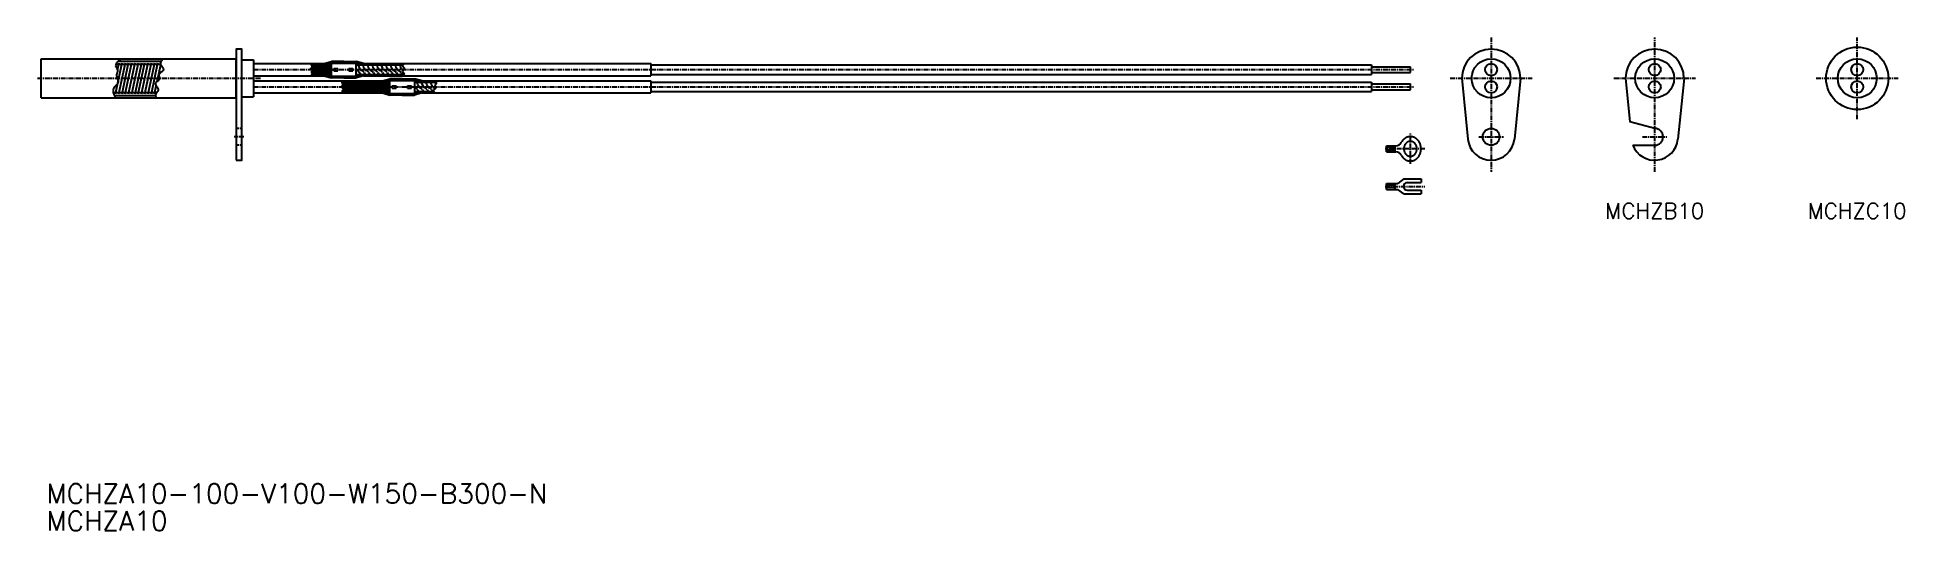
# Model space of a CAD drawing. Extents: x 13 to 492, y 73 to 199.
import ezdxf
from ezdxf.enums import TextEntityAlignment as Align

# ---------------------------------------------------------------- set-up
doc = ezdxf.new("R2010")
doc.units = 0
doc.linetypes.add('CENTER', pattern=[2, 1.25, -0.25, 0.25, -0.25])
doc.linetypes.add('DASHED', pattern=[0.75, 0.5, -0.25])
doc.layers.get('0').update_dxf_attribs({"linetype": 'CONTINUOUS'})
doc.layers.add('CENTER', color=1, linetype='CENTER')
doc.styles.get("Standard").update_dxf_attribs({"font": 'txt.shx', "bigfont": 'extfont.shx'})

msp = doc.modelspace()

# ---------------------------------------------------------------- linework, layer by layer
at = {"color": 7, "linetype": 'CONTINUOUS'}
for p, q in [((13.99, 183.52), (13.99, 193.52)), ((13.99, 193.52), (63.99, 193.52)), ((63.99, 183.52), (63.99, 193.52)), ((63.99, 184.52), (63.99, 192.52)), ((65.49, 193.29), (68.49, 193.29)), ((68.49, 193.29), (68.49, 183.75)), ((68.49, 192.28), (86.56, 192.28)), ((86.56, 192.28), (88.49, 192.83)), ((91.65, 192.83), (88.49, 192.83)), ((91.65, 192.83), (94.81, 192.83)), ((96.73, 192.28), (94.81, 192.83)), ((96.73, 192.28), (99.83, 192.28)), ((96.73, 192.28), (170.49, 192.28)), ((170.49, 192.28), (170.49, 189.2)), ((170.49, 191.94), (355.49, 191.94)), ((355.49, 191.94), (355.49, 189.53)), ((68.49, 189.2), (86.56, 189.2)), ((68.49, 187.84), (101.56, 187.84)), ((86.56, 189.2), (88.49, 188.65)), ((91.65, 188.65), (88.49, 188.65)), ((91.65, 188.65), (94.81, 188.65)), ((96.73, 189.2), (94.81, 188.65)), ((96.73, 189.2), (101.32, 189.2)), ((96.73, 189.2), (170.49, 189.2)), ((101.56, 187.84), (103.49, 188.39)), ((106.65, 188.39), (103.49, 188.39)), ((106.65, 188.39), (109.81, 188.39)), ((111.73, 187.84), (109.81, 188.39)), ((111.73, 187.84), (112.75, 187.84)), ((111.73, 187.84), (170.49, 187.84)), ((170.49, 189.53), (355.49, 189.53)), ((170.49, 187.84), (170.49, 184.76)), ((170.49, 187.51), (355.49, 187.51)), ((355.49, 191.5), (365.49, 191.5)), ((355.49, 189.97), (365.49, 189.97)), ((355.49, 187.51), (355.49, 185.1)), ((355.49, 187.07), (365.49, 187.07)), ((365.49, 189.97), (365.49, 191.5)), ((365.49, 185.54), (365.49, 187.07)), ((378.71, 188.52), (380.24, 172.92)), ((393.71, 188.52), (392.18, 172.92)), ((420.68, 188.52), (421.79, 177.39)), ((435.75, 188.52), (434.18, 172.92)), ((13.99, 183.52), (63.99, 183.52)), ((65.49, 183.75), (68.49, 183.75)), ((68.49, 184.76), (101.56, 184.76)), ((101.56, 184.76), (103.49, 184.21)), ((106.65, 184.21), (103.49, 184.21)), ((106.65, 184.21), (109.81, 184.21)), ((111.73, 184.76), (109.81, 184.21)), ((111.73, 184.76), (112.33, 184.76)), ((111.73, 184.76), (170.49, 184.76)), ((170.49, 185.1), (355.49, 185.1)), ((355.49, 185.54), (365.49, 185.54)), ((428.21, 175.67), (421.79, 177.39)), ((359.39, 169.67), (359.39, 171.2)), ((359.39, 171.2), (361.78, 171.2)), ((361.45, 170.76), (359.39, 170.76)), ((361.45, 170.11), (359.39, 170.11)), ((359.39, 169.67), (361.78, 169.67)), ((361.45, 171.2), (361.45, 169.67)), ((363.15, 172.09), (363.25, 172.25)), ((363.15, 168.79), (363.25, 168.62)), ((422.61, 171.37), (428.21, 171.37)), ((359.39, 161.57), (362.24, 161.57)), ((359.39, 160.04), (359.39, 161.57)), ((361.45, 161.12), (359.39, 161.12)), ((361.45, 160.48), (359.39, 160.48)), ((359.39, 160.04), (362.24, 160.04)), ((361.45, 161.57), (361.45, 160.04)), ((363.81, 162.73), (362.24, 161.57)), ((363.81, 158.88), (362.24, 160.04)), ((363.81, 162.73), (368.22, 162.73)), ((363.81, 158.88), (368.22, 158.88)), ((364.67, 161.78), (368.22, 161.78)), ((364.67, 159.83), (368.22, 159.83)), ((368.22, 162.73), (368.22, 161.78)), ((368.22, 159.83), (368.22, 158.88))]:
    msp.add_line(p, q, dxfattribs=at)
at = {"color": 3, "linetype": 'CONTINUOUS'}
for p, q in [((33.06, 184.56), (34.76, 192.53)), ((33.1, 191.92), (33.09, 191.74)), ((33.14, 192.1), (33.1, 191.92)), ((33.23, 192.27), (33.14, 192.1)), ((33.16, 192.14), (44.62, 192.14)), ((33.34, 192.45), (33.23, 192.27)), ((33.49, 192.63), (33.34, 192.45)), ((33.65, 192.81), (33.49, 192.63)), ((33.58, 190.69), (33.97, 192.53)), ((33.83, 192.98), (33.65, 192.81)), ((34.01, 193.16), (33.83, 192.98)), ((33.83, 192.95), (44.77, 192.95)), ((33.89, 184.53), (35.6, 192.53)), ((34.21, 193.34), (34.01, 193.16)), ((34.21, 193.34), (34.41, 193.52)), ((34.73, 184.53), (36.43, 192.53)), ((35.56, 184.53), (37.27, 192.53)), ((36.41, 184.57), (38.11, 192.53)), ((37.23, 184.53), (38.94, 192.53)), ((38.07, 184.53), (39.78, 192.53)), ((38.9, 184.52), (40.61, 192.53)), ((39.74, 184.53), (41.45, 192.53)), ((40.58, 184.54), (42.28, 192.53)), ((41.41, 184.53), (43.12, 192.53)), ((42.25, 184.53), (43.96, 192.53)), ((43.76, 187.71), (44.67, 191.98)), ((44.59, 192.48), (44.58, 192.36)), ((44.58, 192.36), (44.59, 192.23)), ((44.61, 192.6), (44.59, 192.48)), ((44.59, 192.23), (44.64, 192.06)), ((44.65, 192.72), (44.61, 192.6)), ((44.64, 192.06), (44.72, 191.89)), ((44.71, 192.84), (44.65, 192.72)), ((44.77, 192.96), (44.71, 192.84)), ((44.72, 191.89), (44.82, 191.71)), ((44.85, 193.08), (44.77, 192.96)), ((44.77, 192.95), (44.77, 192.95)), ((44.93, 193.2), (44.85, 193.08)), ((45.02, 193.32), (44.93, 193.2)), ((45.1, 193.44), (45.02, 193.32)), ((45.1, 193.44), (45.16, 193.52)), ((83.3, 191.94), (88.51, 191.94)), ((83.5, 192.22), (83.56, 192.28)), ((86.91, 191.94), (88.51, 192.4)), ((88.51, 192.4), (94.78, 192.4)), ((88.51, 190.74), (88.51, 192.4)), ((96.38, 191.94), (94.78, 192.4)), ((94.78, 192.4), (94.78, 189.08)), ((94.78, 191.94), (106.84, 191.94)), ((95.55, 191.74), (95.2, 191.94)), ((96.73, 191.74), (96.38, 191.94)), ((97.91, 191.74), (97.56, 191.94)), ((99.1, 191.74), (98.74, 191.94)), ((100.28, 191.74), (99.93, 191.94)), ((101.46, 191.74), (101.11, 191.94)), ((102.64, 191.74), (102.29, 191.94)), ((103.82, 191.74), (103.47, 191.94)), ((105, 191.74), (104.65, 191.94)), ((106.19, 191.74), (105.83, 191.94)), ((107.1, 192.17), (107.24, 192.28)), ((33.09, 191.74), (33.13, 191.56)), ((33.13, 191.56), (33.16, 191.48)), ((33.16, 191.48), (33.21, 191.4)), ((33.21, 191.4), (33.25, 191.32)), ((33.25, 191.32), (33.31, 191.24)), ((33.44, 187), (33.3, 186.85)), ((33.31, 191.24), (33.36, 191.16)), ((33.34, 189.54), (33.32, 189.4)), ((33.32, 189.4), (33.32, 189.2)), ((33.32, 189.2), (33.35, 189)), ((33.37, 189.68), (33.34, 189.54)), ((33.35, 189), (33.4, 188.8)), ((33.36, 191.16), (33.41, 191.07)), ((33.41, 189.82), (33.37, 189.68)), ((33.4, 188.8), (33.46, 188.61)), ((33.41, 191.07), (33.46, 190.99)), ((33.45, 189.95), (33.41, 189.82)), ((33.56, 187.16), (33.44, 187)), ((33.5, 190.09), (33.45, 189.95)), ((33.46, 190.99), (33.51, 190.91)), ((33.46, 188.61), (33.53, 188.41)), ((33.54, 190.22), (33.5, 190.09)), ((33.51, 190.91), (33.55, 190.82)), ((33.53, 188.41), (33.6, 188.22)), ((33.57, 190.35), (33.54, 190.22)), ((33.55, 190.82), (33.57, 190.74)), ((33.65, 187.33), (33.56, 187.16)), ((33.57, 190.74), (33.59, 190.61)), ((33.59, 190.48), (33.57, 190.35)), ((33.59, 190.61), (33.59, 190.48)), ((33.6, 188.22), (33.66, 188.03)), ((33.7, 187.5), (33.65, 187.33)), ((33.66, 188.03), (33.7, 187.85)), ((33.7, 187.85), (33.71, 187.67)), ((33.71, 187.67), (33.7, 187.5)), ((43.3, 187.22), (43.29, 187.07)), ((43.29, 187.07), (43.33, 186.92)), ((43.35, 187.32), (43.3, 187.22)), ((43.43, 187.42), (43.35, 187.32)), ((43.52, 187.52), (43.43, 187.42)), ((43.64, 187.62), (43.52, 187.52)), ((43.76, 187.71), (43.64, 187.62)), ((43.88, 187.81), (43.76, 187.71)), ((44, 187.91), (43.88, 187.81)), ((44.11, 188.01), (44, 187.91)), ((44.19, 188.13), (44.11, 188.01)), ((44.2, 189.41), (44.19, 189.29)), ((44.19, 189.29), (44.2, 189.16)), ((44.26, 188.25), (44.19, 188.13)), ((44.23, 189.53), (44.2, 189.41)), ((44.2, 189.16), (44.22, 189.03)), ((44.22, 189.03), (44.24, 188.89)), ((44.3, 189.66), (44.23, 189.53)), ((44.24, 188.89), (44.27, 188.75)), ((44.29, 188.36), (44.26, 188.25)), ((44.27, 188.75), (44.29, 188.62)), ((44.29, 188.62), (44.29, 188.49)), ((44.29, 188.49), (44.29, 188.36)), ((44.4, 189.78), (44.3, 189.66)), ((44.52, 189.89), (44.4, 189.78)), ((44.66, 190), (44.52, 189.89)), ((44.8, 190.1), (44.66, 190)), ((44.94, 190.2), (44.8, 190.1)), ((44.82, 191.71), (44.94, 191.54)), ((44.94, 191.54), (45.05, 191.37)), ((45.07, 190.3), (44.94, 190.2)), ((45.05, 191.37), (45.16, 191.21)), ((45.19, 190.4), (45.07, 190.3)), ((45.16, 191.21), (45.26, 191.05)), ((45.28, 190.5), (45.19, 190.4)), ((45.26, 191.05), (45.32, 190.89)), ((45.34, 190.61), (45.28, 190.5)), ((45.32, 190.89), (45.35, 190.75)), ((45.35, 190.75), (45.34, 190.61)), ((83.14, 189.2), (83.18, 189.22)), ((83.3, 190.81), (83.23, 191.11)), ((83.4, 191.69), (88.51, 191.69)), ((83.54, 189.78), (83.42, 190.26)), ((83.8, 189.78), (83.43, 191.36)), ((83.51, 189.78), (88.51, 189.78)), ((83.53, 189.53), (88.51, 189.53)), ((84.07, 189.78), (83.63, 191.69)), ((84.34, 189.78), (83.89, 191.69)), ((84.61, 189.78), (84.16, 191.69)), ((84.88, 189.78), (84.43, 191.69)), ((85.15, 189.78), (84.71, 191.69)), ((85.43, 189.78), (84.98, 191.69)), ((85.7, 189.78), (85.26, 191.69)), ((85.98, 189.78), (85.53, 191.69)), ((86.25, 189.78), (85.81, 191.69)), ((86.53, 189.78), (86.08, 191.69)), ((86.8, 189.78), (86.36, 191.69)), ((87.08, 189.78), (86.63, 191.69)), ((87.36, 189.78), (86.91, 191.69)), ((86.91, 189.53), (88.51, 189.08)), ((87.63, 189.78), (87.19, 191.69)), ((87.91, 189.78), (87.46, 191.69)), ((88.18, 189.78), (87.74, 191.69)), ((88.46, 189.78), (88.01, 191.69)), ((88.51, 190.74), (88.29, 191.69)), ((88.51, 189.08), (88.51, 190.74)), ((88.51, 189.08), (94.78, 189.08)), ((89.11, 191.04), (90.14, 191.04)), ((89.11, 190.74), (89.11, 191.04)), ((89.11, 190.44), (89.11, 190.74)), ((89.11, 190.44), (90.14, 190.44)), ((90.14, 190.74), (90.14, 191.04)), ((90.14, 190.44), (90.14, 190.74)), ((91.22, 187.51), (103.51, 187.51)), ((91.23, 187.26), (103.51, 187.26)), ((91.77, 185.35), (91.32, 187.26)), ((91.56, 187.78), (91.67, 187.84)), ((92.03, 185.35), (91.59, 187.26)), ((92.3, 185.35), (91.86, 187.26)), ((92.57, 185.35), (92.12, 187.26)), ((92.84, 185.35), (92.39, 187.26)), ((93.11, 185.35), (92.67, 187.26)), ((93.39, 185.35), (92.94, 187.26)), ((92.99, 191.04), (94.02, 191.04)), ((92.99, 190.74), (92.99, 191.04)), ((92.99, 190.44), (92.99, 190.74)), ((92.99, 190.44), (94.02, 190.44)), ((93.67, 185.35), (93.22, 187.26)), ((93.94, 185.35), (93.49, 187.26)), ((94.22, 185.35), (93.77, 187.26)), ((94.02, 190.74), (94.02, 191.04)), ((94.02, 190.44), (94.02, 190.74)), ((94.49, 185.35), (94.05, 187.26)), ((94.77, 185.35), (94.32, 187.26)), ((95.04, 185.35), (94.6, 187.26)), ((94.78, 190.93), (94.87, 190.59)), ((96.38, 189.53), (94.78, 189.08)), ((94.78, 189.53), (107.09, 189.53)), ((94.87, 190.59), (95.15, 190.52)), ((95.32, 185.35), (94.87, 187.26)), ((95.15, 190.52), (95.88, 191.04)), ((96, 189.53), (95.15, 190.52)), ((95.59, 185.35), (95.15, 187.26)), ((95.87, 185.35), (95.42, 187.26)), ((95.66, 191.25), (95.55, 191.74)), ((95.97, 190.93), (95.66, 191.25)), ((96.15, 185.35), (95.7, 187.26)), ((95.96, 190.93), (96.06, 190.59)), ((96.42, 185.35), (95.97, 187.26)), ((96.06, 190.59), (96.33, 190.52)), ((96.7, 185.35), (96.25, 187.26)), ((96.33, 190.52), (97.06, 191.04)), ((96.9, 189.98), (96.36, 190.54)), ((97, 185.35), (96.55, 187.26)), ((96.84, 191.25), (96.73, 191.74)), ((97.27, 185.35), (96.82, 187.26)), ((97.15, 190.93), (96.84, 191.25)), ((96.9, 189.98), (97.1, 189.6)), ((97.04, 189.53), (97.1, 189.6)), ((97.18, 189.53), (97.06, 189.67)), ((97.55, 185.35), (97.1, 187.26)), ((97.15, 190.93), (97.24, 190.59)), ((97.24, 190.59), (97.51, 190.52)), ((97.82, 185.35), (97.38, 187.26)), ((97.51, 190.52), (98.24, 191.04)), ((98.08, 189.98), (97.54, 190.54)), ((98.1, 185.35), (97.65, 187.26)), ((98.02, 191.25), (97.91, 191.74)), ((98.37, 185.35), (97.93, 187.26)), ((98.33, 190.93), (98.02, 191.25)), ((98.08, 189.98), (98.28, 189.6)), ((98.65, 185.35), (98.2, 187.26)), ((98.22, 189.53), (98.28, 189.6)), ((98.36, 189.53), (98.24, 189.67)), ((98.33, 190.93), (98.42, 190.59)), ((98.42, 190.59), (98.7, 190.52)), ((98.92, 185.35), (98.48, 187.26)), ((98.7, 190.52), (99.42, 191.04)), ((99.26, 189.98), (98.72, 190.54)), ((99.2, 185.35), (98.75, 187.26)), ((99.48, 185.35), (99.03, 187.26)), ((99.2, 191.25), (99.1, 191.74)), ((99.51, 190.93), (99.2, 191.25)), ((99.26, 189.98), (99.46, 189.6)), ((99.75, 185.35), (99.3, 187.26)), ((99.4, 189.53), (99.46, 189.6)), ((99.54, 189.53), (99.42, 189.67)), ((99.51, 190.93), (99.6, 190.59)), ((100.03, 185.35), (99.58, 187.26)), ((99.6, 190.59), (99.88, 190.52)), ((100.3, 185.35), (99.86, 187.26)), ((99.88, 190.52), (100.6, 191.04)), ((100.44, 189.98), (99.9, 190.54)), ((100.58, 185.35), (100.13, 187.26)), ((100.38, 191.25), (100.28, 191.74)), ((100.7, 190.93), (100.38, 191.25)), ((100.85, 185.35), (100.41, 187.26)), ((100.44, 189.98), (100.64, 189.6)), ((100.58, 189.53), (100.64, 189.6)), ((100.72, 189.53), (100.6, 189.67)), ((101.13, 185.35), (100.68, 187.26)), ((100.69, 190.93), (100.78, 190.59)), ((100.78, 190.59), (101.06, 190.52)), ((101.4, 185.35), (100.96, 187.26)), ((101.06, 190.52), (101.79, 191.04)), ((101.63, 189.98), (101.08, 190.54)), ((101.68, 185.35), (101.23, 187.26)), ((101.57, 191.25), (101.46, 191.74)), ((101.96, 185.35), (101.51, 187.26)), ((101.88, 190.93), (101.57, 191.25)), ((101.63, 189.98), (101.83, 189.6)), ((101.76, 189.53), (101.83, 189.6)), ((102.23, 185.35), (101.78, 187.26)), ((101.91, 189.53), (101.79, 189.67)), ((101.87, 190.93), (101.97, 190.59)), ((101.91, 187.51), (103.51, 187.96)), ((101.97, 190.59), (102.24, 190.52)), ((102.51, 185.35), (102.06, 187.26)), ((102.24, 190.52), (102.97, 191.04)), ((102.81, 189.98), (102.27, 190.54)), ((102.78, 185.35), (102.34, 187.26)), ((103.06, 185.35), (102.61, 187.26)), ((102.75, 191.25), (102.64, 191.74)), ((103.06, 190.93), (102.75, 191.25)), ((102.81, 189.98), (103.01, 189.6)), ((103.33, 185.35), (102.89, 187.26)), ((102.94, 189.53), (103.01, 189.6)), ((103.09, 189.53), (102.97, 189.67)), ((103.05, 190.93), (103.15, 190.59)), ((103.15, 190.59), (103.42, 190.52)), ((103.51, 185.77), (103.16, 187.26)), ((103.42, 190.52), (104.15, 191.04)), ((103.51, 186.95), (103.44, 187.26)), ((103.99, 189.98), (103.45, 190.54)), ((103.51, 186.3), (103.51, 187.96)), ((103.51, 187.96), (109.78, 187.96)), ((103.93, 191.25), (103.82, 191.74)), ((104.24, 190.93), (103.93, 191.25)), ((103.99, 189.98), (104.19, 189.6)), ((104.13, 189.53), (104.19, 189.6)), ((104.27, 189.53), (104.15, 189.67)), ((104.24, 190.93), (104.33, 190.59)), ((104.33, 190.59), (104.6, 190.52)), ((104.6, 190.52), (105.33, 191.04)), ((105.17, 189.98), (104.63, 190.54)), ((105.11, 191.25), (105, 191.74)), ((105.42, 190.93), (105.11, 191.25)), ((105.17, 189.98), (105.37, 189.6)), ((105.31, 189.53), (105.37, 189.6)), ((105.45, 189.53), (105.33, 189.67)), ((105.42, 190.93), (105.51, 190.59)), ((105.51, 190.59), (105.79, 190.52)), ((105.79, 190.52), (106.51, 191.04)), ((106.35, 189.98), (105.81, 190.54)), ((106.29, 191.25), (106.19, 191.74)), ((106.91, 190.63), (106.29, 191.25)), ((106.35, 189.98), (106.55, 189.6)), ((106.49, 189.53), (106.55, 189.6)), ((106.63, 189.53), (106.51, 189.67)), ((106.8, 189.2), (106.83, 189.23)), ((109.78, 187.96), (109.78, 184.64)), ((111.38, 187.51), (109.78, 187.96)), ((109.78, 187.51), (115.19, 187.51)), ((110.55, 187.31), (110.2, 187.51)), ((110.66, 186.82), (110.55, 187.31)), ((111.73, 187.31), (111.38, 187.51)), ((111.84, 186.82), (111.73, 187.31)), ((112.91, 187.31), (112.56, 187.51)), ((113.02, 186.82), (112.91, 187.31)), ((114.1, 187.31), (113.74, 187.51)), ((114.2, 186.82), (114.1, 187.31)), ((115.28, 187.31), (114.93, 187.51)), ((115.17, 187.76), (115.09, 187.84)), ((115.19, 187.51), (115.35, 187.51)), ((115.33, 187.08), (115.28, 187.31)), ((32.41, 185.46), (32.4, 185.33)), ((32.4, 185.33), (32.41, 185.19)), ((32.42, 185.59), (32.41, 185.46)), ((32.41, 185.19), (32.42, 185.05)), ((32.45, 185.72), (32.42, 185.59)), ((32.42, 185.05), (32.45, 184.92)), ((32.49, 185.85), (32.45, 185.72)), ((32.45, 184.92), (32.48, 184.78)), ((32.45, 184.9), (43.66, 184.9)), ((32.48, 184.78), (32.51, 184.65)), ((32.59, 186.03), (32.49, 185.85)), ((32.51, 184.65), (32.56, 184.52)), ((32.56, 184.52), (32.59, 184.43)), ((32.71, 186.21), (32.59, 186.03)), ((32.59, 184.43), (32.62, 184.34)), ((32.62, 184.34), (32.66, 184.26)), ((32.66, 184.26), (32.7, 184.18)), ((32.7, 184.18), (32.74, 184.09)), ((32.85, 186.37), (32.71, 186.21)), ((32.74, 184.09), (32.77, 184.01)), ((32.77, 184.01), (32.82, 183.93)), ((32.82, 183.93), (32.86, 183.85)), ((33, 186.53), (32.85, 186.37)), ((32.86, 184.09), (43.32, 184.09)), ((32.86, 183.85), (32.9, 183.77)), ((32.9, 183.77), (32.94, 183.69)), ((33.03, 183.52), (32.94, 183.69)), ((33.15, 186.69), (33, 186.53)), ((33.3, 186.85), (33.15, 186.69)), ((43.08, 184.53), (43.52, 186.56)), ((43.33, 184.31), (43.32, 184.25)), ((43.32, 184.25), (43.32, 184.19)), ((43.32, 184.19), (43.32, 184.13)), ((43.32, 184.13), (43.32, 184.07)), ((43.32, 184.07), (43.33, 184.01)), ((43.33, 186.92), (43.4, 186.75)), ((43.37, 184.44), (43.33, 184.31)), ((43.33, 184.01), (43.34, 183.95)), ((43.34, 183.95), (43.36, 183.88)), ((43.36, 183.88), (43.37, 183.82)), ((43.43, 184.57), (43.37, 184.44)), ((43.37, 183.82), (43.39, 183.76)), ((43.39, 183.76), (43.41, 183.7)), ((43.4, 186.75), (43.5, 186.59)), ((43.46, 183.52), (43.41, 183.7)), ((43.51, 184.69), (43.43, 184.57)), ((43.5, 186.59), (43.61, 186.41)), ((43.59, 184.81), (43.51, 184.69)), ((43.69, 184.93), (43.59, 184.81)), ((43.61, 186.41), (43.73, 186.24)), ((43.78, 185.05), (43.69, 184.93)), ((43.73, 186.24), (43.84, 186.06)), ((43.86, 185.18), (43.78, 185.05)), ((43.84, 186.06), (43.93, 185.89)), ((43.93, 185.3), (43.86, 185.18)), ((43.93, 185.89), (43.98, 185.71)), ((43.98, 185.42), (43.93, 185.3)), ((43.98, 185.71), (44, 185.55)), ((44, 185.55), (43.98, 185.42)), ((91.35, 185.97), (91.2, 186.61)), ((91.22, 185.1), (103.51, 185.1)), ((91.3, 185.35), (103.51, 185.35)), ((91.35, 184.76), (91.32, 184.82)), ((91.5, 185.35), (91.46, 185.53)), ((101.91, 185.1), (103.51, 184.64)), ((103.51, 184.64), (103.51, 186.3)), ((103.51, 184.64), (109.78, 184.64)), ((104.11, 186.6), (105.14, 186.6)), ((104.11, 186.3), (104.11, 186.6)), ((104.11, 186.01), (104.11, 186.3)), ((104.11, 186.01), (105.14, 186.01)), ((105.14, 186.3), (105.14, 186.6)), ((105.14, 186.01), (105.14, 186.3)), ((107.99, 186.6), (109.02, 186.6)), ((107.99, 186.3), (107.99, 186.6)), ((107.99, 186.01), (107.99, 186.3)), ((107.99, 186.01), (109.02, 186.01)), ((109.02, 186.3), (109.02, 186.6)), ((109.02, 186.01), (109.02, 186.3)), ((109.78, 186.5), (109.87, 186.16)), ((111.38, 185.1), (109.78, 184.64)), ((109.78, 185.1), (114.78, 185.1)), ((109.87, 186.16), (110.15, 186.08)), ((110.15, 186.08), (110.88, 186.61)), ((111, 185.1), (110.15, 186.08)), ((110.97, 186.5), (110.66, 186.82)), ((110.96, 186.5), (111.06, 186.16)), ((111.06, 186.16), (111.33, 186.08)), ((111.33, 186.08), (112.06, 186.61)), ((111.9, 185.55), (111.36, 186.1)), ((112.15, 186.5), (111.84, 186.82)), ((111.9, 185.55), (112.1, 185.16)), ((112.04, 185.1), (112.1, 185.16)), ((112.18, 185.1), (112.06, 185.24)), ((112.15, 186.5), (112.24, 186.16)), ((112.24, 186.16), (112.51, 186.08)), ((112.51, 186.08), (113.24, 186.61)), ((113.08, 185.55), (112.54, 186.1)), ((113.33, 186.5), (113.02, 186.82)), ((113.08, 185.55), (113.28, 185.16)), ((113.22, 185.1), (113.28, 185.16)), ((113.36, 185.1), (113.24, 185.24)), ((113.33, 186.5), (113.42, 186.16)), ((113.42, 186.16), (113.7, 186.08)), ((113.7, 186.08), (114.42, 186.61)), ((114.26, 185.55), (113.72, 186.1)), ((114.51, 186.5), (114.2, 186.82)), ((114.26, 185.55), (114.46, 185.16)), ((114.4, 185.1), (114.46, 185.16)), ((114.54, 185.1), (114.42, 185.24)), ((114.51, 186.5), (114.6, 186.16)), ((114.6, 186.16), (114.88, 186.08)), ((114.88, 186.08), (115.22, 186.33)), ((115.13, 185.87), (114.9, 186.1)), ((114.93, 184.89), (115.07, 184.74))]:
    msp.add_line(p, q, dxfattribs=at)
at = {"color": 3, "linetype": 'DASHED'}
for p, q in [((65.49, 175.67), (63.99, 175.67)), ((65.49, 171.37), (63.99, 171.37))]:
    msp.add_line(p, q, dxfattribs=at)
at = {"color": 7, "linetype": 'CONTINUOUS'}
msp.add_lwpolyline([(63.99, 167.52), (65.49, 167.52), (65.49, 196.02), (63.99, 196.02)], close=True, dxfattribs=at)
at = {"color": 3, "linetype": 'CONTINUOUS', "flags": 128}
for points in [[(83.5, 192.22), (83.47, 192.2), (83.44, 192.17), (83.42, 192.15), (83.39, 192.13), (83.37, 192.1), (83.35, 192.08), (83.33, 192.05), (83.32, 192.02), (83.31, 192), (83.3, 191.97), (83.3, 191.92), (83.31, 191.87), (83.33, 191.82), (83.36, 191.77), (83.39, 191.72), (83.42, 191.67), (83.44, 191.62), (83.46, 191.57), (83.47, 191.51), (83.47, 191.46), (83.46, 191.41), (83.43, 191.36), (83.4, 191.31), (83.36, 191.26), (83.32, 191.21), (83.27, 191.17), (83.24, 191.12), (83.21, 191.07), (83.19, 191.03), (83.18, 190.98), (83.19, 190.94), (83.22, 190.89), (83.26, 190.84), (83.31, 190.79), (83.36, 190.74), (83.42, 190.69), (83.46, 190.64), (83.5, 190.59), (83.53, 190.54), (83.54, 190.49), (83.54, 190.45), (83.52, 190.41), (83.5, 190.36), (83.47, 190.32), (83.44, 190.28), (83.41, 190.24), (83.38, 190.19), (83.36, 190.15), (83.35, 190.11), (83.34, 190.06), (83.35, 190.03), (83.36, 189.99), (83.38, 189.95), (83.41, 189.92), (83.43, 189.88), (83.46, 189.84), (83.49, 189.81), (83.52, 189.77), (83.54, 189.74), (83.55, 189.7), (83.56, 189.65), (83.56, 189.6), (83.54, 189.56), (83.51, 189.51), (83.47, 189.46), (83.42, 189.41), (83.37, 189.37), (83.31, 189.32), (83.25, 189.27), (83.18, 189.22)], [(107.1, 192.17), (107.05, 192.13), (106.99, 192.09), (106.94, 192.04), (106.89, 192), (106.85, 191.96), (106.81, 191.91), (106.78, 191.87), (106.76, 191.83), (106.75, 191.78), (106.74, 191.74), (106.76, 191.67), (106.8, 191.6), (106.85, 191.53), (106.91, 191.46), (106.97, 191.39), (107.03, 191.31), (107.09, 191.24), (107.14, 191.17), (107.17, 191.1), (107.18, 191.03), (107.17, 190.96), (107.13, 190.89), (107.08, 190.82), (107.03, 190.75), (106.96, 190.69), (106.9, 190.62), (106.84, 190.55), (106.79, 190.48), (106.76, 190.41), (106.74, 190.35), (106.75, 190.28), (106.78, 190.22), (106.82, 190.15), (106.87, 190.08), (106.92, 190.02), (106.98, 189.95), (107.03, 189.89), (107.08, 189.82), (107.11, 189.76), (107.13, 189.69), (107.13, 189.64), (107.12, 189.6), (107.1, 189.55), (107.08, 189.5), (107.04, 189.46), (107.01, 189.41), (106.97, 189.37), (106.92, 189.32), (106.87, 189.27), (106.83, 189.23)], [(91.56, 187.78), (91.5, 187.74), (91.45, 187.71), (91.4, 187.68), (91.35, 187.64), (91.3, 187.6), (91.26, 187.57), (91.23, 187.53), (91.21, 187.49), (91.19, 187.45), (91.19, 187.4), (91.19, 187.36), (91.21, 187.31), (91.23, 187.26), (91.26, 187.21), (91.29, 187.15), (91.32, 187.1), (91.35, 187.05), (91.37, 187), (91.38, 186.94), (91.39, 186.89), (91.37, 186.84), (91.35, 186.78), (91.31, 186.73), (91.26, 186.67), (91.22, 186.62), (91.17, 186.57), (91.12, 186.52), (91.09, 186.47), (91.06, 186.42), (91.05, 186.37), (91.06, 186.3), (91.1, 186.23), (91.15, 186.16), (91.22, 186.09), (91.29, 186.02), (91.37, 185.96), (91.44, 185.89), (91.49, 185.82), (91.53, 185.75), (91.54, 185.68), (91.53, 185.64), (91.51, 185.6), (91.48, 185.55), (91.44, 185.51), (91.4, 185.47), (91.36, 185.42), (91.32, 185.38), (91.29, 185.33), (91.26, 185.28), (91.24, 185.23), (91.23, 185.19), (91.22, 185.16), (91.22, 185.12), (91.23, 185.07), (91.24, 185.03), (91.25, 184.99), (91.27, 184.95), (91.29, 184.91), (91.3, 184.86), (91.32, 184.82)], [(115.17, 187.76), (115.21, 187.7), (115.26, 187.64), (115.3, 187.58), (115.34, 187.53), (115.37, 187.47), (115.39, 187.41), (115.41, 187.36), (115.42, 187.3), (115.42, 187.25), (115.41, 187.2), (115.38, 187.15), (115.35, 187.1), (115.31, 187.06), (115.27, 187.01), (115.22, 186.96), (115.18, 186.92), (115.14, 186.87), (115.1, 186.82), (115.08, 186.77), (115.06, 186.72), (115.06, 186.67), (115.08, 186.62), (115.1, 186.56), (115.12, 186.5), (115.16, 186.45), (115.19, 186.39), (115.22, 186.33), (115.25, 186.28), (115.27, 186.22), (115.28, 186.17), (115.26, 186.08), (115.23, 186), (115.17, 185.92), (115.09, 185.84), (115.01, 185.76), (114.92, 185.69), (114.84, 185.61), (114.77, 185.53), (114.72, 185.45), (114.69, 185.37), (114.69, 185.33), (114.7, 185.28), (114.71, 185.23), (114.73, 185.19), (114.75, 185.14), (114.78, 185.09), (114.82, 185.04), (114.85, 184.99), (114.89, 184.94), (114.93, 184.89)]]:
    msp.add_lwpolyline(points, dxfattribs=at)
at = {"color": 7, "linetype": 'CONTINUOUS'}
for points in [[(363.25, 168.62, 0), (363.31, 168.52, 0), (363.38, 168.43, 0), (363.45, 168.33, 0), (363.53, 168.24, 0), (363.6, 168.16, 0), (363.68, 168.07, 0), (363.77, 167.99, 0), (363.85, 167.92, 0), (363.94, 167.85, 0), (364.03, 167.78, 0), (364.12, 167.71, 0), (364.22, 167.65, 0), (364.31, 167.6, 0), (364.41, 167.55, 0), (364.51, 167.5, 0), (364.61, 167.46, 0), (364.72, 167.42, 0), (364.82, 167.39, 0), (364.93, 167.36, 0), (365.03, 167.34, 0), (365.14, 167.32, 0), (365.25, 167.31, 0), (365.36, 167.3, 0), (365.46, 167.3, 0), (365.57, 167.3, 0), (365.68, 167.31, 0), (365.79, 167.32, 0), (365.89, 167.33, 0), (366, 167.35, 0), (366.11, 167.38, 0), (366.21, 167.41, 0), (366.31, 167.45, 0), (366.42, 167.48, 0), (366.52, 167.53, 0), (366.62, 167.58, 0), (366.71, 167.63, 0), (366.81, 167.69, 0), (366.9, 167.75, 0), (366.99, 167.82, 0), (367.08, 167.89, 0), (367.17, 167.96, 0), (367.25, 168.04, 0), (367.34, 168.12, 0), (367.41, 168.21, 0), (367.49, 168.3, 0), (367.56, 168.39, 0), (367.63, 168.48, 0), (367.7, 168.58, 0), (367.76, 168.68, 0), (367.82, 168.79, 0), (367.87, 168.9, 0), (367.92, 169, 0), (367.97, 169.12, 0), (368.01, 169.23, 0), (368.05, 169.34, 0), (368.09, 169.46, 0), (368.12, 169.58, 0), (368.15, 169.7, 0), (368.17, 169.82, 0), (368.19, 169.94, 0), (368.2, 170.07, 0), (368.21, 170.19, 0), (368.22, 170.31, 0), (368.22, 170.44, 0), (368.22, 170.56, 0), (368.21, 170.68, 0), (368.2, 170.81, 0), (368.19, 170.93, 0), (368.17, 171.05, 0), (368.15, 171.17, 0), (368.12, 171.29, 0), (368.09, 171.41, 0), (368.05, 171.53, 0), (368.01, 171.64, 0), (367.97, 171.76, 0), (367.92, 171.87, 0), (367.87, 171.98, 0), (367.82, 172.08, 0), (367.76, 172.19, 0), (367.7, 172.29, 0), (367.63, 172.39, 0), (367.56, 172.48, 0), (367.49, 172.58, 0), (367.41, 172.66, 0), (367.34, 172.75, 0), (367.25, 172.83, 0), (367.17, 172.91, 0), (367.08, 172.98, 0), (366.99, 173.06, 0), (366.9, 173.12, 0), (366.81, 173.18, 0), (366.71, 173.24, 0), (366.62, 173.29, 0), (366.52, 173.34, 0), (366.42, 173.39, 0), (366.31, 173.43, 0), (366.21, 173.46, 0), (366.11, 173.49, 0), (366, 173.52, 0), (365.89, 173.54, 0), (365.79, 173.56, 0), (365.68, 173.57, 0), (365.57, 173.57, 0), (365.46, 173.58, 0), (365.36, 173.57, 0), (365.25, 173.56, 0), (365.14, 173.55, 0), (365.03, 173.53, 0), (364.93, 173.51, 0), (364.82, 173.48, 0), (364.72, 173.45, 0), (364.61, 173.41, 0), (364.51, 173.37, 0), (364.41, 173.32, 0), (364.31, 173.27, 0), (364.22, 173.22, 0), (364.12, 173.16, 0), (364.03, 173.09, 0), (363.94, 173.03, 0), (363.85, 172.95, 0), (363.77, 172.88, 0), (363.68, 172.8, 0), (363.6, 172.72, 0), (363.53, 172.63, 0), (363.45, 172.54, 0), (363.38, 172.44, 0), (363.31, 172.35, 0), (363.25, 172.25, 0)], [(365.49, 168.51, 0), (365.57, 168.52, 0), (365.65, 168.52, 0), (365.73, 168.53, 0), (365.81, 168.55, 0), (365.89, 168.57, 0), (365.97, 168.6, 0), (366.05, 168.63, 0), (366.13, 168.66, 0), (366.2, 168.7, 0), (366.28, 168.74, 0), (366.35, 168.79, 0), (366.42, 168.84, 0), (366.48, 168.89, 0), (366.55, 168.95, 0), (366.61, 169.01, 0), (366.67, 169.08, 0), (366.73, 169.14, 0), (366.78, 169.22, 0), (366.83, 169.29, 0), (366.88, 169.37, 0), (366.92, 169.45, 0), (366.96, 169.53, 0), (367, 169.61, 0), (367.04, 169.7, 0), (367.07, 169.79, 0), (367.09, 169.88, 0), (367.11, 169.97, 0), (367.13, 170.06, 0), (367.14, 170.15, 0), (367.16, 170.25, 0), (367.16, 170.34, 0), (367.16, 170.44, 0), (367.16, 170.53, 0), (367.16, 170.62, 0), (367.14, 170.72, 0), (367.13, 170.81, 0), (367.11, 170.9, 0), (367.09, 170.99, 0), (367.07, 171.08, 0), (367.04, 171.17, 0), (367, 171.26, 0), (366.96, 171.34, 0), (366.92, 171.43, 0), (366.88, 171.51, 0), (366.83, 171.58, 0), (366.78, 171.66, 0), (366.73, 171.73, 0), (366.67, 171.8, 0), (366.61, 171.86, 0), (366.55, 171.92, 0), (366.48, 171.98, 0), (366.42, 172.04, 0), (366.35, 172.09, 0), (366.28, 172.13, 0), (366.2, 172.18, 0), (366.13, 172.21, 0), (366.05, 172.25, 0), (365.97, 172.28, 0), (365.89, 172.3, 0), (365.81, 172.32, 0), (365.73, 172.34, 0), (365.65, 172.35, 0), (365.57, 172.36, 0), (365.49, 172.36, 0), (365.4, 172.36, 0), (365.32, 172.35, 0), (365.24, 172.34, 0), (365.16, 172.32, 0), (365.08, 172.3, 0), (365, 172.28, 0), (364.92, 172.25, 0), (364.84, 172.21, 0), (364.77, 172.18, 0), (364.69, 172.13, 0), (364.62, 172.09, 0), (364.55, 172.04, 0), (364.49, 171.98, 0), (364.42, 171.92, 0), (364.36, 171.86, 0), (364.3, 171.8, 0), (364.24, 171.73, 0), (364.19, 171.66, 0), (364.14, 171.58, 0), (364.09, 171.51, 0), (364.05, 171.43, 0), (364.01, 171.34, 0), (363.97, 171.26, 0), (363.94, 171.17, 0), (363.91, 171.08, 0), (363.88, 170.99, 0), (363.86, 170.9, 0), (363.84, 170.81, 0), (363.83, 170.72, 0), (363.82, 170.62, 0), (363.81, 170.53, 0), (363.81, 170.44, 0), (363.81, 170.34, 0), (363.82, 170.25, 0), (363.83, 170.15, 0), (363.84, 170.06, 0), (363.86, 169.97, 0), (363.88, 169.88, 0), (363.91, 169.79, 0), (363.94, 169.7, 0), (363.97, 169.61, 0), (364.01, 169.53, 0), (364.05, 169.45, 0), (364.09, 169.37, 0), (364.14, 169.29, 0), (364.19, 169.22, 0), (364.24, 169.14, 0), (364.3, 169.08, 0), (364.36, 169.01, 0), (364.42, 168.95, 0), (364.49, 168.89, 0), (364.55, 168.84, 0), (364.62, 168.79, 0), (364.69, 168.74, 0), (364.77, 168.7, 0), (364.84, 168.66, 0), (364.92, 168.63, 0), (365, 168.6, 0), (365.08, 168.57, 0), (365.16, 168.55, 0), (365.24, 168.53, 0), (365.32, 168.52, 0), (365.4, 168.52, 0), (365.49, 168.51, 0)]]:
    msp.add_polyline3d(points, dxfattribs=at)
for centre, radius in [((386.21, 188.52), 5), ((386.21, 190.74), 1.54), ((428.21, 188.52), 5), ((428.21, 190.74), 1.54), ((480.2, 188.52), 8), ((480.2, 188.52), 5), ((480.2, 190.74), 1.54), ((386.21, 186.3), 1.54), ((428.21, 186.3), 1.54), ((480.2, 186.3), 1.54), ((386.21, 173.52), 2.15)]:
    msp.add_circle(centre, radius, dxfattribs=at)
for centre, radius, start, end in [((386.21, 188.52), 7.5, 0, 180), ((428.21, 188.52), 7.5, 0, 180), ((386.21, 173.52), 6, 185.7392, 354.2608), ((428.21, 173.52), 6, 200.9979, 354.2608), ((428.21, 173.52), 2.15, 270, 90), ((361.78, 172.72), 1.51, 270.2379, 335.3711), ((361.78, 168.16), 1.51, 24.6289, 89.7621), ((364.67, 160.8), 0.976, 90, 270)]:
    msp.add_arc(centre, radius, start, end, dxfattribs=at)
at = {"layer": 'CENTER', "color": 1, "linetype": 'CENTER'}
for p, q in [((386.21, 199.02), (386.21, 164.55)), ((428.21, 164.52), (428.21, 199.02)), ((480.2, 178.02), (480.2, 199.02)), ((12.99, 188.52), (70.49, 188.52)), ((68.49, 190.74), (366.49, 190.74)), ((375.71, 188.52), (396.71, 188.52)), ((417.71, 188.52), (438.71, 188.52)), ((469.7, 188.52), (490.7, 188.52)), ((68.49, 186.3), (366.49, 186.3)), ((65.99, 173.52), (63.49, 173.52)), ((365.49, 166.58), (365.49, 174.55)), ((383.06, 173.52), (389.36, 173.52)), ((425.06, 173.52), (431.36, 173.52)), ((369.23, 170.44), (358.99, 170.44)), ((358.99, 160.8), (369.23, 160.8))]:
    msp.add_line(p, q, dxfattribs=at)

# ---------------------------------------------------------------- texts
at = {"color": 7, "linetype": 'CONTINUOUS'}
for s, p in [('MCHZB10', (428.21, 154.52)), ('MCHZC10', (480.2, 154.52))]:
    msp.add_text(s, height=4, dxfattribs=at).set_placement(p, align=Align.MIDDLE)
for s, p in [('MCHZA10-100-V100-W150-B300-N', (15.34, 82.01)), ('MCHZA10', (15.34, 75.01))]:
    msp.add_text(s, height=5, dxfattribs=at).set_placement(p, align=Align.MIDDLE_LEFT)

doc.saveas('drawing.dxf')
